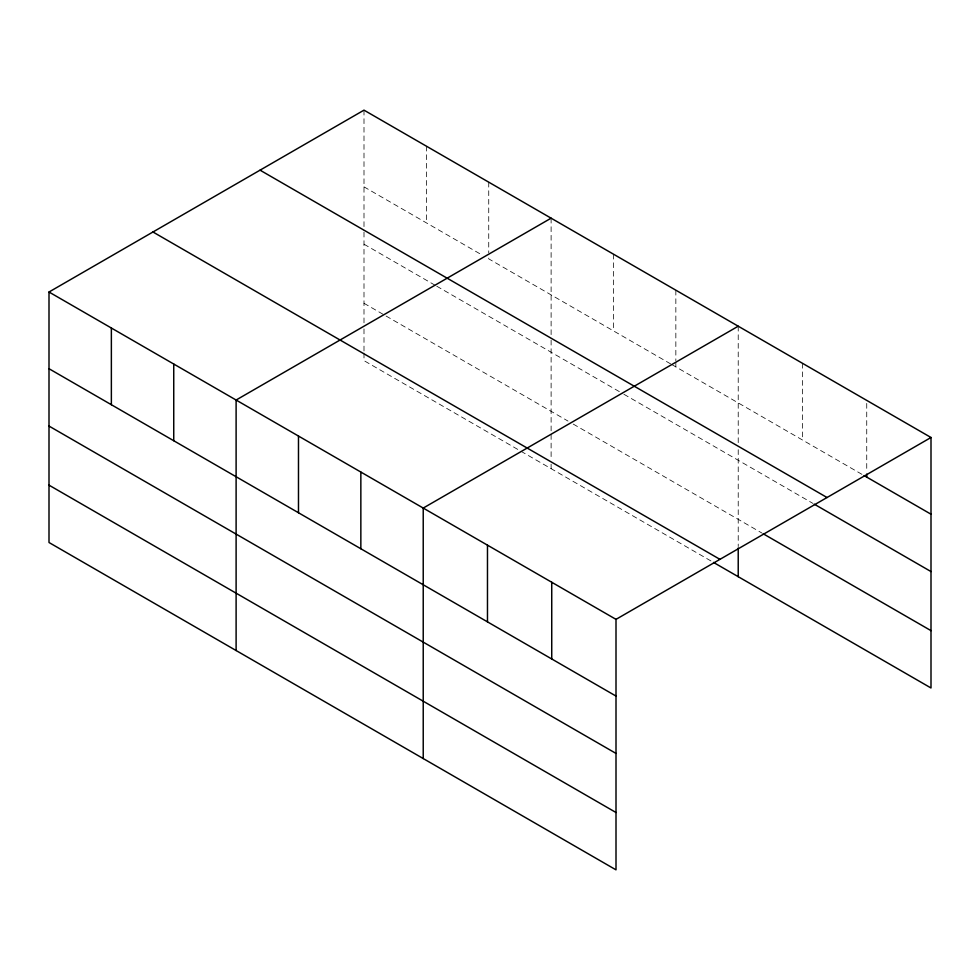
<?xml version="1.0" encoding="UTF-8"?>
<svg xmlns="http://www.w3.org/2000/svg" width="980" height="980" viewBox="0 0 980 980"><rect width="100%" height="100%" fill="white"/><g stroke="black" fill="none" stroke-linecap="round" stroke-linejoin="round"><path stroke-width="0.73" stroke-dasharray="4.9 3.68" d="M363.997 186.849L482.246 255.119M670.651 363.899L488.738 258.867L488.738 254.359M671.949 364.646L862.804 474.835M363.997 244.204L435.463 285.462M436.762 286.209L622.57 393.482M623.88 394.242L812.971 503.414M363.997 303.286L384.785 315.291M386.083 316.038L568.008 421.069M573.202 424.071L761.827 532.973M710.929 560.94L363.997 360.64L363.997 353.094M866.736 403.405L866.736 471.086M802.485 363.298L802.485 440.008M738.222 326.205L738.222 443.658M738.222 449.685L738.222 546.509M675.845 290.19L675.845 360.885M675.845 362.38L675.845 366.9M613.48 254.188L613.48 330.885M551.115 218.173L551.115 338.639M551.115 340.158L551.115 458.101M551.115 464.14L551.115 468.661M488.738 182.17L488.738 252.852M426.374 146.155L426.374 222.864M363.997 110.152L363.997 230.619M363.997 232.125L363.997 322.91M363.997 328.937L363.997 351.575"/><path stroke-width="1.47" d="M49 292.016L616.004 619.36L616.004 869.848L49 542.504L49 292.016L363.997 110.152L931 437.497L931 687.985L713.538 562.434M551.115 218.173L236.107 400.036L236.107 650.524M738.222 326.205L423.225 508.069L423.225 758.557M616.004 619.36L931 437.497M864.115 475.594L931 514.206M260.055 170.165L827.047 497.522M814.282 504.173L931 571.561M763.138 533.733L931 630.642M152.954 231.99L719.945 559.347M49 368.713L616.004 696.07M49 426.067L616.004 753.424M49 485.149L616.004 812.506M866.736 474.1L866.736 477.101M738.222 548.016L738.222 576.693M551.74 582.267L551.74 658.964M487.477 545.162L487.477 621.871M360.848 472.054L360.848 548.763M298.483 436.051L298.483 512.748M173.742 364.033L173.742 440.731M111.365 328.018L111.365 404.728"/></g></svg>
